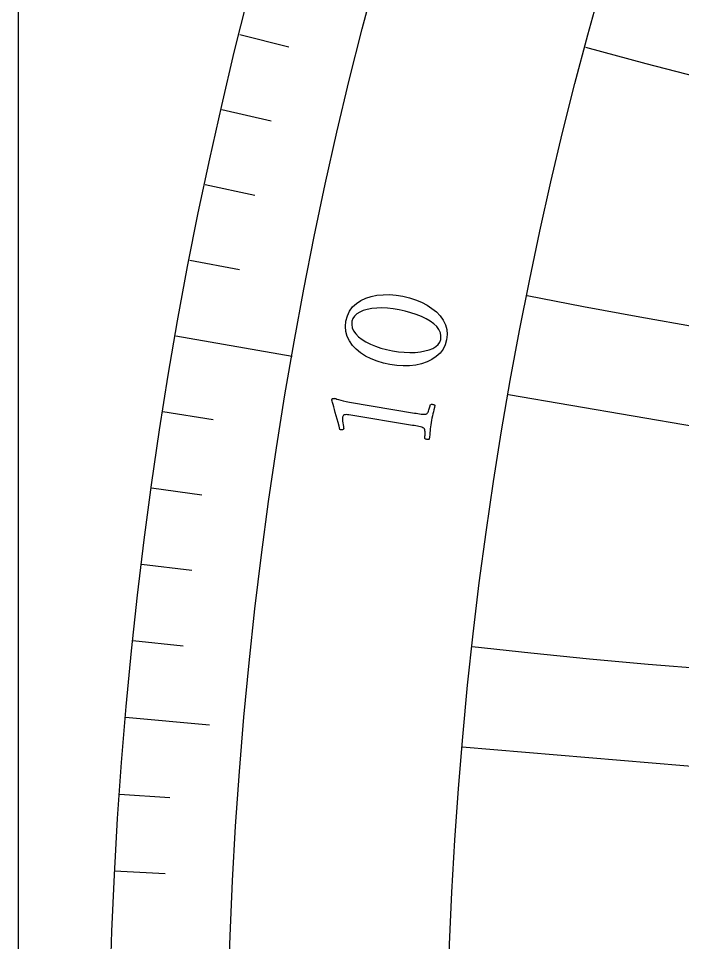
# Model space of a CAD drawing. Header units: millimetres. Extents: x -105 to 105, y -105 to 128.
# Drawn here: x -105 to -89.53, y 3.72 to 25.27 of the extents above; entities that cross this region are included whole.
import ezdxf

# ---------------------------------------------------------------- set-up
doc = ezdxf.new("R2010")
doc.units = ezdxf.units.MM
for name, color, linetype in [('CUT_OUTER', 1, 'Continuous'), ('ENGRAVE', 7, 'Continuous'), ('ENGRAVE_FINE', 8, 'Continuous'), ('TEXT', 5, 'Continuous')]:
    doc.layers.add(name, color=color, linetype=linetype)

msp = doc.modelspace()

# ---------------------------------------------------------------- linework, layer by layer
at = {"layer": 'CUT_OUTER'}
msp.add_lwpolyline([(30.8079, 103.6071), (32.4928, 102.4838), (76.8653, 76.8653), (105, 28.1347), (105, -28.1347), (76.8653, -76.8653), (28.1347, -105), (-28.1347, -105), (-76.8653, -76.8653), (-105, -28.1347), (-105, 28.1347), (-76.8653, 76.8653), (-32.6892, 102.3704), (-32.4055, 102.6778), (-32.4029, 102.6804), (-32.3998, 102.6824), (-30.8138, 103.6069)], dxfattribs=at)
at = {"layer": 'ENGRAVE'}
for points in [[(-101.3367, 17.8684), (-98.6223, 17.3898)], [(-102.5084, 8.9683), (-100.5472, 8.7967)]]:
    msp.add_lwpolyline(points, dxfattribs=at)
for radius in [102.9, 102.9, 100.1438, 95.025, 95.025, 95.025]:
    msp.add_circle((0, 0), radius, dxfattribs=at)
msp.add_arc((0, 547.2272), 538.9136, 260, 280, dxfattribs=at)
at = {"layer": 'ENGRAVE_FINE'}
for points in [[(-99.8434, 24.8938), (-98.6973, 24.608)], [(-100.2627, 23.1475), (-99.1117, 22.8817)], [(-100.6514, 21.3941), (-99.496, 21.1485)], [(-101.0094, 19.6342), (-99.8499, 19.4089)], [(-101.6331, 16.0971), (-100.4664, 15.9123)], [(-101.8986, 14.3209), (-100.7288, 14.1565)], [(-102.133, 12.5404), (-100.9606, 12.3964)], [(-102.3363, 10.756), (-101.1615, 10.6325)], [(-102.6493, 7.1779), (-101.471, 7.0955)], [(-102.759, 5.3854), (-101.5793, 5.3235)]]:
    msp.add_lwpolyline(points, dxfattribs=at)
for centre, radius, start, end in [((-59.1453, 135.4855), 113.2464, 253.583333, 333.583333), ((-66.2821, 151.834), 135.7098, 258.583333, 328.583333), ((-76.0357, 174.1769), 164.5881, 263.583333, 323.583333), ((-89.9579, 206.0688), 203.7818, 268.583333, 318.583333), ((-111.1567, 254.6295), 261.079, 273.583333, 313.583333), ((-146.8896, 336.4839), 354.6381, 278.583333, 308.583333), ((-218.936, 501.5223), 538.9136, 283.583333, 303.583333), ((-436.2057, 999.2277), 1086.1407, 288.5833333, 298.5833333), ((0, 367.1484), 354.6381, 255, 285), ((0, 1090.2896), 1086.1407, 265, 275)]:
    msp.add_arc(centre, radius, start, end, dxfattribs=at)
at = {"layer": 'TEXT'}
for points in [[(-97.3683, 18.2109), (-97.3347, 18.3347), (-97.2828, 18.4445), (-97.2127, 18.5402), (-97.1245, 18.6218), (-97.0215, 18.6895), (-96.9074, 18.7436), (-96.782, 18.7842), (-96.6455, 18.8111), (-96.5014, 18.8249), (-96.3532, 18.8258), (-96.2011, 18.814), (-96.0448, 18.7894), (-95.8909, 18.7532), (-95.7455, 18.7066), (-95.6087, 18.6497), (-95.4803, 18.5824), (-95.3638, 18.5061), (-95.2622, 18.4221), (-95.1756, 18.3302), (-95.104, 18.2306), (-95.0508, 18.1243), (-95.0196, 18.0125), (-95.0102, 17.8952), (-95.0228, 17.7722), (-95.055, 17.6561), (-95.1057, 17.552), (-95.1751, 17.4599), (-95.2632, 17.3797), (-95.3661, 17.3117), (-95.4802, 17.2565), (-95.6055, 17.2138), (-95.7419, 17.1839), (-95.886, 17.1668), (-96.0343, 17.1626), (-96.1868, 17.1713), (-96.3434, 17.1931), (-96.4979, 17.2267), (-96.644, 17.271), (-96.7817, 17.326), (-96.911, 17.3918), (-97.0283, 17.4672), (-97.1304, 17.5513), (-97.2171, 17.6439), (-97.2884, 17.7452), (-97.3412, 17.8535), (-97.3721, 17.9673), (-97.3811, 18.0864), (-97.3683, 18.2109)], [(-97.2305, 18.2047), (-97.2358, 18.1281), (-97.2225, 18.0538), (-97.1906, 17.9817), (-97.1402, 17.9118), (-97.074, 17.8452), (-96.9947, 17.7829), (-96.9023, 17.7249), (-96.7968, 17.6711), (-96.6808, 17.6227), (-96.5568, 17.5807), (-96.425, 17.5451), (-96.2853, 17.5158), (-96.1457, 17.4942), (-96.0105, 17.4812), (-95.8799, 17.4767), (-95.7537, 17.4807), (-95.6353, 17.4927), (-95.5277, 17.512), (-95.4311, 17.5389), (-95.3453, 17.5732), (-95.2735, 17.6147), (-95.2187, 17.6634), (-95.1808, 17.7194), (-95.1598, 17.7825), (-95.1543, 17.8622), (-95.1682, 17.9385), (-95.2015, 18.0113), (-95.2542, 18.0806), (-95.3234, 18.146), (-95.4059, 18.2071), (-95.5017, 18.2638), (-95.611, 18.3162), (-95.7301, 18.3635), (-95.8556, 18.4051), (-95.9875, 18.441), (-96.1259, 18.4711), (-96.2664, 18.4943), (-96.4011, 18.5089), (-96.53, 18.5148), (-96.653, 18.5119), (-96.7679, 18.5007), (-96.8722, 18.4815), (-96.966, 18.4544), (-97.0492, 18.4193), (-97.1189, 18.3766), (-97.1724, 18.3266), (-97.2096, 18.2692), (-97.2305, 18.2047)], [(-95.8202, 15.778), (-97.2988, 16.0214), (-97.3352, 16.0263), (-97.3659, 16.0281), (-97.3909, 16.0267), (-97.4101, 16.0222), (-97.4249, 16.0143), (-97.4364, 16.0027), (-97.4447, 15.9873), (-97.4498, 15.9683), (-97.4519, 15.9443), (-97.4514, 15.914), (-97.4484, 15.8775), (-97.4427, 15.8347), (-97.4359, 15.7914), (-97.4294, 15.7536), (-97.4233, 15.7212), (-97.4174, 15.6943), (-97.4336, 15.6815), (-97.4506, 15.6733), (-97.4682, 15.6696), (-97.4866, 15.6703), (-97.4868, 15.6704), (-97.4875, 15.6705), (-97.4887, 15.6707), (-97.4903, 15.6709), (-97.497, 15.6725), (-97.5022, 15.6748), (-97.5058, 15.6778), (-97.5078, 15.6815), (-97.5295, 15.7626), (-97.5514, 15.8431), (-97.5736, 15.9229), (-97.5961, 16.002), (-97.6177, 16.0776), (-97.6372, 16.1465), (-97.6546, 16.2087), (-97.67, 16.2643), (-97.6825, 16.3103), (-97.6914, 16.3436), (-97.6965, 16.3644), (-97.6981, 16.3726), (-97.6968, 16.3802), (-97.6939, 16.3888), (-97.6885, 16.3955), (-97.6804, 16.4002), (-97.6699, 16.4031), (-97.6585, 16.4049), (-97.6482, 16.4063), (-97.6388, 16.4074), (-97.6305, 16.4082), (-97.625, 16.4063), (-97.6083, 16.4006), (-97.5804, 16.391), (-97.5414, 16.3776), (-97.4919, 16.3625), (-97.4325, 16.3476), (-97.3632, 16.3331), (-97.284, 16.3188), (-95.7725, 16.0653), (-95.732, 16.0586), (-95.6929, 16.0524), (-95.6552, 16.0467), (-95.6188, 16.0414), (-95.5846, 16.0375), (-95.5534, 16.0357), (-95.5252, 16.0361), (-95.5, 16.0387), (-95.4898, 16.0434), (-95.4793, 16.0534), (-95.4683, 16.0685), (-95.4569, 16.0888), (-95.4459, 16.1122), (-95.4359, 16.1364), (-95.427, 16.1616), (-95.4191, 16.1876), (-95.4124, 16.2121), (-95.4071, 16.2329), (-95.4031, 16.2497), (-95.4005, 16.2628), (-95.3908, 16.2663), (-95.3784, 16.2681), (-95.3635, 16.2683), (-95.3459, 16.2669), (-95.3287, 16.2638), (-95.3146, 16.2591), (-95.3036, 16.2529), (-95.2958, 16.245), (-95.3087, 16.1911), (-95.321, 16.1394), (-95.3325, 16.0901), (-95.3435, 16.043), (-95.3539, 15.996), (-95.3639, 15.9471), (-95.3735, 15.8962), (-95.3826, 15.8433), (-95.3907, 15.7924), (-95.3977, 15.7437), (-95.4035, 15.6972), (-95.4083, 15.6529), (-95.4126, 15.608), (-95.4173, 15.5599), (-95.4222, 15.5085), (-95.4273, 15.4537), (-95.4372, 15.4488), (-95.4496, 15.4464), (-95.4645, 15.4465), (-95.4818, 15.4492), (-95.4989, 15.4535), (-95.513, 15.4586), (-95.5241, 15.4643), (-95.5322, 15.4707), (-95.5304, 15.4839), (-95.5287, 15.5012), (-95.527, 15.5225), (-95.5254, 15.5479), (-95.5244, 15.5751), (-95.5248, 15.6018), (-95.5264, 15.6279), (-95.5293, 15.6536), (-95.5335, 15.6763), (-95.5391, 15.6934), (-95.5461, 15.7051), (-95.5544, 15.7112), (-95.5774, 15.722), (-95.6039, 15.7318), (-95.6339, 15.7408), (-95.6674, 15.749), (-95.7034, 15.7566), (-95.7409, 15.7639), (-95.7798, 15.7711), (-95.8202, 15.778)]]:
    msp.add_lwpolyline(points, close=True, dxfattribs=at)

doc.saveas('drawing.dxf')
